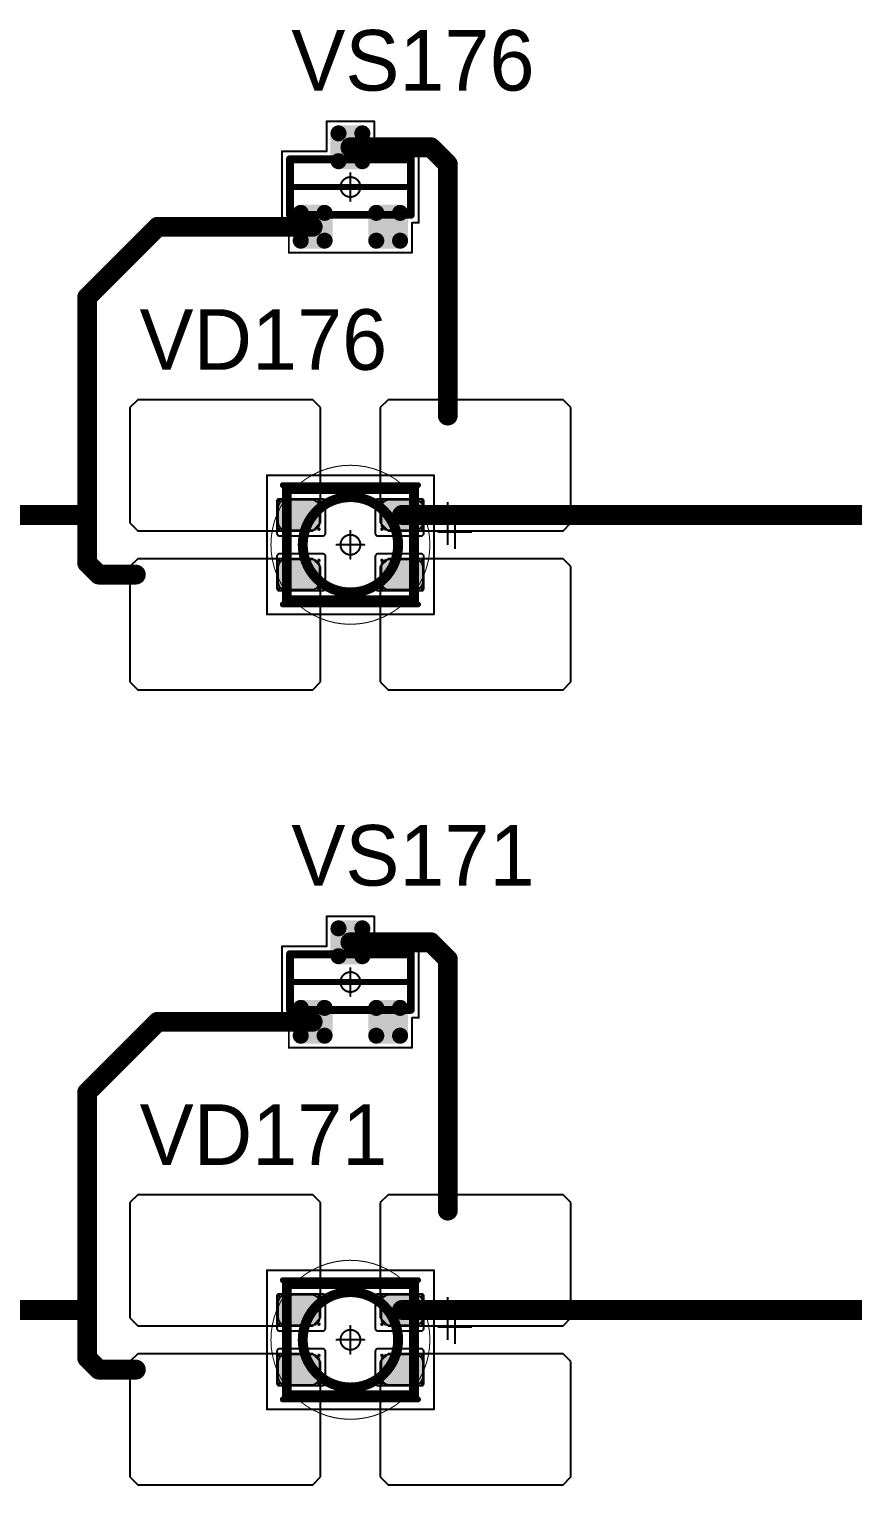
# Model space of a CAD drawing. Header units: millimetres. Extents: x 0 to 400, y 0 to 511.
# Drawn here: x 351.91 to 372.64, y 277.85 to 314.47 of the extents above; entities that cross this region are included whole.
import ezdxf

# ---------------------------------------------------------------- set-up
doc = ezdxf.new("R2010")
doc.units = ezdxf.units.MM
for name, color, linetype in [('Mechanical13', 56, 'Continuous'), ('Mechanical15', 56, 'Continuous'), ('Mechanical2', 216, 'Continuous'), ('TopLayer', 1, 'Continuous'), ('TopOverlay', 2, 'Continuous'), ('TopPaste', 8, 'Continuous'), ('TopSolder', 216, 'Continuous')]:
    doc.layers.add(name, color=color, linetype=linetype)

# ---------------------------------------------------------------- blocks, each defined once
blk = doc.blocks.new('SOT23_421')
at = {"layer": 'Mechanical13', "const_width": 0.2}
for points in [[(-0.7, 1.52), (0.7, 1.52)], [(-0.7, 1.52), (-0.7, -1.52)], [(0.7, 1.52), (0.7, -1.52)], [(-0.7, -1.52), (0.7, -1.52)]]:
    blk.add_lwpolyline(points, dxfattribs=at)
at = {"layer": 'Mechanical13', "const_width": 0.1}
for points in [[(-0.75, 1.52, 1), (-0.65, 1.52, 1)], [(-0.75, 1.52, 1), (-0.65, 1.52, 1)], [(0.65, 1.52, 1), (0.75, 1.52, 1)], [(0.65, 1.52, 1), (0.75, 1.52, 1)], [(-0.75, -1.52, 1), (-0.65, -1.52, 1)], [(-0.75, -1.52, 1), (-0.65, -1.52, 1)], [(0.65, -1.52, 1), (0.75, -1.52, 1)], [(0.65, -1.52, 1), (0.75, -1.52, 1)]]:
    blk.add_lwpolyline(points, format="xyb", close=True, dxfattribs=at)
at = {"layer": 'Mechanical15', "const_width": 0.05}
for points in [[(-1.65, 1.55), (-1.65, -1.55)], [(-1.65, 1.55), (-0.9, 1.55)], [(-0.9, 1.72), (-0.9, 1.55)], [(-0.9, 1.72), (0.9, 1.72)], [(0.9, 1.72), (0.9, 0.6)], [(0, 0.35), (0, -0.35)], [(0.9, 0.6), (1.65, 0.6)], [(1.65, 0.6), (1.65, -0.6)], [(-0.35, 0), (0.35, 0)], [(0.9, -0.6), (1.65, -0.6)], [(0.9, -0.6), (0.9, -1.72)], [(-1.65, -1.55), (-0.9, -1.55)], [(-0.9, -1.55), (-0.9, -1.72)], [(-0.9, -1.72), (0.9, -1.72)]]:
    blk.add_lwpolyline(points, dxfattribs=at)
at = {"layer": 'Mechanical15'}
for points, const_width in [([(-1.662, 1.55, 1), (-1.637, 1.55, 1)], 0.025), ([(-1.662, 1.55, 1), (-1.637, 1.55, 1)], 0.025), ([(-0.913, 1.72, 1), (-0.888, 1.72, 1)], 0.025), ([(-0.913, 1.72, 1), (-0.888, 1.72, 1)], 0.025), ([(-0.913, 1.55, 1), (-0.888, 1.55, 1)], 0.025), ([(-0.913, 1.55, 1), (-0.888, 1.55, 1)], 0.025), ([(0.888, 1.72, 1), (0.913, 1.72, 1)], 0.025), ([(0.888, 1.72, 1), (0.913, 1.72, 1)], 0.025), ([(-0.012, 0.35, 1), (0.012, 0.35, 1)], 0.025), ([(0.888, 0.6, 1), (0.913, 0.6, 1)], 0.025), ([(0.888, 0.6, 1), (0.913, 0.6, 1)], 0.025), ([(1.637, 0.6, 1), (1.662, 0.6, 1)], 0.025), ([(1.637, 0.6, 1), (1.662, 0.6, 1)], 0.025), ([(-0.362, 0, 1), (-0.337, 0, 1)], 0.025), ([(0.25, 0, 1), (-0.25, 0, 1)], 0.05), ([(-0.262, 0, 1), (-0.238, 0, 1)], 0.025), ([(0.238, 0, 1), (0.262, 0, 1)], 0.025), ([(0.337, 0, 1), (0.362, 0, 1)], 0.025), ([(-0.012, -0.35, 1), (0.012, -0.35, 1)], 0.025), ([(0.888, -0.6, 1), (0.913, -0.6, 1)], 0.025), ([(0.888, -0.6, 1), (0.913, -0.6, 1)], 0.025), ([(1.637, -0.6, 1), (1.662, -0.6, 1)], 0.025), ([(1.637, -0.6, 1), (1.662, -0.6, 1)], 0.025), ([(-1.662, -1.55, 1), (-1.637, -1.55, 1)], 0.025), ([(-1.662, -1.55, 1), (-1.637, -1.55, 1)], 0.025), ([(-0.913, -1.55, 1), (-0.888, -1.55, 1)], 0.025), ([(-0.913, -1.55, 1), (-0.888, -1.55, 1)], 0.025), ([(-0.913, -1.72, 1), (-0.888, -1.72, 1)], 0.025), ([(-0.913, -1.72, 1), (-0.888, -1.72, 1)], 0.025), ([(0.888, -1.72, 1), (0.913, -1.72, 1)], 0.025), ([(0.888, -1.72, 1), (0.913, -1.72, 1)], 0.025)]:
    blk.add_lwpolyline(points, format="xyb", close=True, dxfattribs=dict(at, const_width=const_width))
at = {"layer": 'TopLayer', "const_width": 0.1}
for points in [[(-1.4, 1.25, 1), (-1.3, 1.25, 1)], [(-0.7, 1.25, 1), (-0.6, 1.25, 1)], [(-1.4, 0.65, 1), (-1.3, 0.65, 1)], [(-0.7, 0.65, 1), (-0.6, 0.65, 1)], [(0.6, 0.3, 1), (0.7, 0.3, 1)], [(1.3, 0.3, 1), (1.4, 0.3, 1)], [(0.6, -0.3, 1), (0.7, -0.3, 1)], [(1.3, -0.3, 1), (1.4, -0.3, 1)], [(-1.4, -0.65, 1), (-1.3, -0.65, 1)], [(-0.7, -0.65, 1), (-0.6, -0.65, 1)], [(-1.4, -1.25, 1), (-1.3, -1.25, 1)], [(-0.7, -1.25, 1), (-0.6, -1.25, 1)]]:
    blk.add_lwpolyline(points, format="xyb", close=True, dxfattribs=at)
at = {"layer": 'TopLayer'}
for points in [[(-1.45, 1.25), (-1.45, 0.65), (-0.55, 1.25), (-0.55, 0.65)], [(-1.35, 1.35), (-1.35, 0.55), (-0.65, 1.35), (-0.65, 0.55)], [(0.65, 0.4), (0.65, -0.4), (1.35, 0.4), (1.35, -0.4)], [(0.55, 0.3), (0.55, -0.3), (1.45, 0.3), (1.45, -0.3)], [(-1.45, -0.65), (-1.45, -1.25), (-0.55, -0.65), (-0.55, -1.25)], [(-1.35, -0.55), (-1.35, -1.35), (-0.65, -0.55), (-0.65, -1.35)]]:
    blk.add_solid(points, dxfattribs=at)
at = {"layer": 'TopOverlay', "const_width": 0.15}
blk.add_lwpolyline([(0, 1.5), (0, -1.5)], dxfattribs=at)
at = {"layer": 'TopOverlay', "const_width": 0.075}
for points in [[(-0.038, 1.5, 1), (0.038, 1.5, 1)], [(-0.038, -1.5, 1), (0.038, -1.5, 1)]]:
    blk.add_lwpolyline(points, format="xyb", close=True, dxfattribs=at)
at = {"layer": 'TopPaste', "const_width": 0.075}
for points in [[(-1.387, 1.25, 1), (-1.313, 1.25, 1)], [(-0.687, 1.25, 1), (-0.613, 1.25, 1)], [(-1.387, 0.65, 1), (-1.313, 0.65, 1)], [(-0.687, 0.65, 1), (-0.613, 0.65, 1)], [(0.613, 0.3, 1), (0.687, 0.3, 1)], [(1.313, 0.3, 1), (1.387, 0.3, 1)], [(0.613, -0.3, 1), (0.687, -0.3, 1)], [(1.313, -0.3, 1), (1.387, -0.3, 1)], [(-1.387, -0.65, 1), (-1.313, -0.65, 1)], [(-0.687, -0.65, 1), (-0.613, -0.65, 1)], [(-1.387, -1.25, 1), (-1.313, -1.25, 1)], [(-0.687, -1.25, 1), (-0.613, -1.25, 1)]]:
    blk.add_lwpolyline(points, format="xyb", close=True, dxfattribs=at)
at = {"layer": 'TopPaste'}
for points in [[(-1.425, 1.25), (-1.425, 0.65), (-0.575, 1.25), (-0.575, 0.65)], [(-1.35, 1.325), (-1.35, 0.575), (-0.65, 1.325), (-0.65, 0.575)], [(0.65, 0.375), (0.65, -0.375), (1.35, 0.375), (1.35, -0.375)], [(0.575, 0.3), (0.575, -0.3), (1.425, 0.3), (1.425, -0.3)], [(-1.425, -0.65), (-1.425, -1.25), (-0.575, -0.65), (-0.575, -1.25)], [(-1.35, -0.575), (-1.35, -1.325), (-0.65, -0.575), (-0.65, -1.325)]]:
    blk.add_solid(points, dxfattribs=at)
at = {"layer": 'TopSolder', "const_width": 0.202}
for points in [[(-1.451, 1.25, 1), (-1.249, 1.25, 1)], [(-0.751, 1.25, 1), (-0.549, 1.25, 1)], [(-1.451, 0.65, 1), (-1.249, 0.65, 1)], [(-0.751, 0.65, 1), (-0.549, 0.65, 1)], [(0.549, 0.3, 1), (0.751, 0.3, 1)], [(1.249, 0.3, 1), (1.451, 0.3, 1)], [(0.549, -0.3, 1), (0.751, -0.3, 1)], [(1.249, -0.3, 1), (1.451, -0.3, 1)], [(-1.451, -0.65, 1), (-1.249, -0.65, 1)], [(-0.751, -0.65, 1), (-0.549, -0.65, 1)], [(-1.451, -1.25, 1), (-1.249, -1.25, 1)], [(-0.751, -1.25, 1), (-0.549, -1.25, 1)]]:
    blk.add_lwpolyline(points, format="xyb", close=True, dxfattribs=at)
at = {"layer": 'TopSolder'}
for points in [[(-1.552, 1.25), (-1.552, 0.65), (-0.448, 1.25), (-0.448, 0.65)], [(-1.35, 1.452), (-1.35, 0.448), (-0.65, 1.452), (-0.65, 0.448)], [(0.65, 0.502), (0.65, -0.502), (1.35, 0.502), (1.35, -0.502)], [(0.448, 0.3), (0.448, -0.3), (1.552, 0.3), (1.552, -0.3)], [(-1.552, -0.65), (-1.552, -1.25), (-0.448, -0.65), (-0.448, -1.25)], [(-1.35, -0.448), (-1.35, -1.452), (-0.65, -0.448), (-0.65, -1.452)]]:
    blk.add_solid(points, dxfattribs=at)
blk = doc.blocks.new('SOT23_426')
at = {"layer": 'Mechanical13', "const_width": 0.2}
for points in [[(-0.7, 1.52), (0.7, 1.52)], [(-0.7, 1.52), (-0.7, -1.52)], [(0.7, 1.52), (0.7, -1.52)], [(-0.7, -1.52), (0.7, -1.52)]]:
    blk.add_lwpolyline(points, dxfattribs=at)
at = {"layer": 'Mechanical13', "const_width": 0.1}
for points in [[(-0.75, 1.52, 1), (-0.65, 1.52, 1)], [(-0.75, 1.52, 1), (-0.65, 1.52, 1)], [(0.65, 1.52, 1), (0.75, 1.52, 1)], [(0.65, 1.52, 1), (0.75, 1.52, 1)], [(-0.75, -1.52, 1), (-0.65, -1.52, 1)], [(-0.75, -1.52, 1), (-0.65, -1.52, 1)], [(0.65, -1.52, 1), (0.75, -1.52, 1)], [(0.65, -1.52, 1), (0.75, -1.52, 1)]]:
    blk.add_lwpolyline(points, format="xyb", close=True, dxfattribs=at)
at = {"layer": 'Mechanical15', "const_width": 0.05}
for points in [[(-1.65, 1.55), (-1.65, -1.55)], [(-1.65, 1.55), (-0.9, 1.55)], [(-0.9, 1.72), (-0.9, 1.55)], [(-0.9, 1.72), (0.9, 1.72)], [(0.9, 1.72), (0.9, 0.6)], [(0, 0.35), (0, -0.35)], [(0.9, 0.6), (1.65, 0.6)], [(1.65, 0.6), (1.65, -0.6)], [(-0.35, 0), (0.35, 0)], [(0.9, -0.6), (1.65, -0.6)], [(0.9, -0.6), (0.9, -1.72)], [(-1.65, -1.55), (-0.9, -1.55)], [(-0.9, -1.55), (-0.9, -1.72)], [(-0.9, -1.72), (0.9, -1.72)]]:
    blk.add_lwpolyline(points, dxfattribs=at)
at = {"layer": 'Mechanical15'}
for points, const_width in [([(-1.662, 1.55, 1), (-1.637, 1.55, 1)], 0.025), ([(-1.662, 1.55, 1), (-1.637, 1.55, 1)], 0.025), ([(-0.913, 1.72, 1), (-0.888, 1.72, 1)], 0.025), ([(-0.913, 1.72, 1), (-0.888, 1.72, 1)], 0.025), ([(-0.913, 1.55, 1), (-0.888, 1.55, 1)], 0.025), ([(-0.913, 1.55, 1), (-0.888, 1.55, 1)], 0.025), ([(0.888, 1.72, 1), (0.913, 1.72, 1)], 0.025), ([(0.888, 1.72, 1), (0.913, 1.72, 1)], 0.025), ([(-0.012, 0.35, 1), (0.012, 0.35, 1)], 0.025), ([(0.888, 0.6, 1), (0.913, 0.6, 1)], 0.025), ([(0.888, 0.6, 1), (0.913, 0.6, 1)], 0.025), ([(1.637, 0.6, 1), (1.662, 0.6, 1)], 0.025), ([(1.637, 0.6, 1), (1.662, 0.6, 1)], 0.025), ([(-0.362, 0, 1), (-0.337, 0, 1)], 0.025), ([(0.25, 0, 1), (-0.25, 0, 1)], 0.05), ([(-0.262, 0, 1), (-0.238, 0, 1)], 0.025), ([(0.238, 0, 1), (0.262, 0, 1)], 0.025), ([(0.337, 0, 1), (0.362, 0, 1)], 0.025), ([(-0.012, -0.35, 1), (0.012, -0.35, 1)], 0.025), ([(0.888, -0.6, 1), (0.913, -0.6, 1)], 0.025), ([(0.888, -0.6, 1), (0.913, -0.6, 1)], 0.025), ([(1.637, -0.6, 1), (1.662, -0.6, 1)], 0.025), ([(1.637, -0.6, 1), (1.662, -0.6, 1)], 0.025), ([(-1.662, -1.55, 1), (-1.637, -1.55, 1)], 0.025), ([(-1.662, -1.55, 1), (-1.637, -1.55, 1)], 0.025), ([(-0.913, -1.55, 1), (-0.888, -1.55, 1)], 0.025), ([(-0.913, -1.55, 1), (-0.888, -1.55, 1)], 0.025), ([(-0.913, -1.72, 1), (-0.888, -1.72, 1)], 0.025), ([(-0.913, -1.72, 1), (-0.888, -1.72, 1)], 0.025), ([(0.888, -1.72, 1), (0.913, -1.72, 1)], 0.025), ([(0.888, -1.72, 1), (0.913, -1.72, 1)], 0.025)]:
    blk.add_lwpolyline(points, format="xyb", close=True, dxfattribs=dict(at, const_width=const_width))
at = {"layer": 'TopLayer', "const_width": 0.1}
for points in [[(-1.4, 1.25, 1), (-1.3, 1.25, 1)], [(-0.7, 1.25, 1), (-0.6, 1.25, 1)], [(-1.4, 0.65, 1), (-1.3, 0.65, 1)], [(-0.7, 0.65, 1), (-0.6, 0.65, 1)], [(0.6, 0.3, 1), (0.7, 0.3, 1)], [(1.3, 0.3, 1), (1.4, 0.3, 1)], [(0.6, -0.3, 1), (0.7, -0.3, 1)], [(1.3, -0.3, 1), (1.4, -0.3, 1)], [(-1.4, -0.65, 1), (-1.3, -0.65, 1)], [(-0.7, -0.65, 1), (-0.6, -0.65, 1)], [(-1.4, -1.25, 1), (-1.3, -1.25, 1)], [(-0.7, -1.25, 1), (-0.6, -1.25, 1)]]:
    blk.add_lwpolyline(points, format="xyb", close=True, dxfattribs=at)
at = {"layer": 'TopLayer'}
for points in [[(-1.45, 1.25), (-1.45, 0.65), (-0.55, 1.25), (-0.55, 0.65)], [(-1.35, 1.35), (-1.35, 0.55), (-0.65, 1.35), (-0.65, 0.55)], [(0.65, 0.4), (0.65, -0.4), (1.35, 0.4), (1.35, -0.4)], [(0.55, 0.3), (0.55, -0.3), (1.45, 0.3), (1.45, -0.3)], [(-1.45, -0.65), (-1.45, -1.25), (-0.55, -0.65), (-0.55, -1.25)], [(-1.35, -0.55), (-1.35, -1.35), (-0.65, -0.55), (-0.65, -1.35)]]:
    blk.add_solid(points, dxfattribs=at)
at = {"layer": 'TopOverlay', "const_width": 0.15}
blk.add_lwpolyline([(0, 1.5), (0, -1.5)], dxfattribs=at)
at = {"layer": 'TopOverlay', "const_width": 0.075}
for points in [[(-0.038, 1.5, 1), (0.038, 1.5, 1)], [(-0.038, -1.5, 1), (0.038, -1.5, 1)]]:
    blk.add_lwpolyline(points, format="xyb", close=True, dxfattribs=at)
at = {"layer": 'TopPaste', "const_width": 0.075}
for points in [[(-1.387, 1.25, 1), (-1.313, 1.25, 1)], [(-0.687, 1.25, 1), (-0.613, 1.25, 1)], [(-1.387, 0.65, 1), (-1.313, 0.65, 1)], [(-0.687, 0.65, 1), (-0.613, 0.65, 1)], [(0.613, 0.3, 1), (0.687, 0.3, 1)], [(1.313, 0.3, 1), (1.387, 0.3, 1)], [(0.613, -0.3, 1), (0.687, -0.3, 1)], [(1.313, -0.3, 1), (1.387, -0.3, 1)], [(-1.387, -0.65, 1), (-1.313, -0.65, 1)], [(-0.687, -0.65, 1), (-0.613, -0.65, 1)], [(-1.387, -1.25, 1), (-1.313, -1.25, 1)], [(-0.687, -1.25, 1), (-0.613, -1.25, 1)]]:
    blk.add_lwpolyline(points, format="xyb", close=True, dxfattribs=at)
at = {"layer": 'TopPaste'}
for points in [[(-1.425, 1.25), (-1.425, 0.65), (-0.575, 1.25), (-0.575, 0.65)], [(-1.35, 1.325), (-1.35, 0.575), (-0.65, 1.325), (-0.65, 0.575)], [(0.65, 0.375), (0.65, -0.375), (1.35, 0.375), (1.35, -0.375)], [(0.575, 0.3), (0.575, -0.3), (1.425, 0.3), (1.425, -0.3)], [(-1.425, -0.65), (-1.425, -1.25), (-0.575, -0.65), (-0.575, -1.25)], [(-1.35, -0.575), (-1.35, -1.325), (-0.65, -0.575), (-0.65, -1.325)]]:
    blk.add_solid(points, dxfattribs=at)
at = {"layer": 'TopSolder', "const_width": 0.202}
for points in [[(-1.451, 1.25, 1), (-1.249, 1.25, 1)], [(-0.751, 1.25, 1), (-0.549, 1.25, 1)], [(-1.451, 0.65, 1), (-1.249, 0.65, 1)], [(-0.751, 0.65, 1), (-0.549, 0.65, 1)], [(0.549, 0.3, 1), (0.751, 0.3, 1)], [(1.249, 0.3, 1), (1.451, 0.3, 1)], [(0.549, -0.3, 1), (0.751, -0.3, 1)], [(1.249, -0.3, 1), (1.451, -0.3, 1)], [(-1.451, -0.65, 1), (-1.249, -0.65, 1)], [(-0.751, -0.65, 1), (-0.549, -0.65, 1)], [(-1.451, -1.25, 1), (-1.249, -1.25, 1)], [(-0.751, -1.25, 1), (-0.549, -1.25, 1)]]:
    blk.add_lwpolyline(points, format="xyb", close=True, dxfattribs=at)
at = {"layer": 'TopSolder'}
for points in [[(-1.552, 1.25), (-1.552, 0.65), (-0.448, 1.25), (-0.448, 0.65)], [(-1.35, 1.452), (-1.35, 0.448), (-0.65, 1.452), (-0.65, 0.448)], [(0.65, 0.502), (0.65, -0.502), (1.35, 0.502), (1.35, -0.502)], [(0.448, 0.3), (0.448, -0.3), (1.552, 0.3), (1.552, -0.3)], [(-1.552, -0.65), (-1.552, -1.25), (-0.448, -0.65), (-0.448, -1.25)], [(-1.35, -0.448), (-1.35, -1.452), (-0.65, -0.448), (-0.65, -1.452)]]:
    blk.add_solid(points, dxfattribs=at)
blk = doc.blocks.new('E65F_625')
at = {"layer": 'Mechanical13'}
for p, q in [((2.441, 1.071), (2.441, 0)), ((1.905, 0.536), (2.976, 0.536))]:
    blk.add_line(p, q, dxfattribs=at)
at = {"layer": 'Mechanical13', "const_width": 0.25}
for points in [[(-1.6, -1.4), (-1.6, 1.4)], [(-1.6, 1.4), (1.6, 1.4)], [(1.6, -1.4), (1.6, 1.4)], [(-1.6, -1.4), (1.6, -1.4)]]:
    blk.add_lwpolyline(points, dxfattribs=at)
at = {"layer": 'Mechanical13'}
for points, const_width in [([(-1.663, 1.4, 1), (-1.538, 1.4, 1)], 0.125), ([(-1.663, 1.4, 1), (-1.538, 1.4, 1)], 0.125), ([(1.537, 1.4, 1), (1.662, 1.4, 1)], 0.125), ([(1.537, 1.4, 1), (1.662, 1.4, 1)], 0.125), ([(1.2, 0, 1), (-1.2, 0, 1)], 0.25), ([(-1.263, 0, 1), (-1.138, 0, 1)], 0.125), ([(1.137, 0, 1), (1.262, 0, 1)], 0.125), ([(-1.663, -1.4, 1), (-1.538, -1.4, 1)], 0.125), ([(-1.663, -1.4, 1), (-1.538, -1.4, 1)], 0.125), ([(1.537, -1.4, 1), (1.662, -1.4, 1)], 0.125), ([(1.537, -1.4, 1), (1.662, -1.4, 1)], 0.125)]:
    blk.add_lwpolyline(points, format="xyb", close=True, dxfattribs=dict(at, const_width=const_width))
at = {"layer": 'Mechanical15', "const_width": 0.05}
for points in [[(-2.1, 1.75), (2.1, 1.75)], [(-2.1, -1.75), (-2.1, 1.75)], [(2.1, -1.75), (2.1, 1.75)], [(0, -0.35), (0, 0.35)], [(0, -0.35), (0, 0.35)], [(-0.35, 0), (0.35, 0)], [(-0.35, 0), (0.35, 0)], [(-2.1, -1.75), (2.1, -1.75)]]:
    blk.add_lwpolyline(points, dxfattribs=at)
at = {"layer": 'Mechanical15'}
for points, const_width in [([(-2.113, 1.75, 1), (-2.088, 1.75, 1)], 0.025), ([(-2.113, 1.75, 1), (-2.088, 1.75, 1)], 0.025), ([(2.087, 1.75, 1), (2.112, 1.75, 1)], 0.025), ([(2.087, 1.75, 1), (2.112, 1.75, 1)], 0.025), ([(-0.013, 0.35, 1), (0.012, 0.35, 1)], 0.025), ([(-0.013, 0.35, 1), (0.012, 0.35, 1)], 0.025), ([(-0.363, 0, 1), (-0.338, 0, 1)], 0.025), ([(-0.363, 0, 1), (-0.338, 0, 1)], 0.025), ([(0.25, 0, 1), (-0.25, 0, 1)], 0.05), ([(0.25, 0, 1), (-0.25, 0, 1)], 0.05), ([(-0.263, 0, 1), (-0.238, 0, 1)], 0.025), ([(-0.263, 0, 1), (-0.238, 0, 1)], 0.025), ([(0.237, 0, 1), (0.262, 0, 1)], 0.025), ([(0.237, 0, 1), (0.262, 0, 1)], 0.025), ([(0.337, 0, 1), (0.362, 0, 1)], 0.025), ([(0.337, 0, 1), (0.362, 0, 1)], 0.025), ([(-0.013, -0.35, 1), (0.012, -0.35, 1)], 0.025), ([(-0.013, -0.35, 1), (0.012, -0.35, 1)], 0.025), ([(-2.113, -1.75, 1), (-2.088, -1.75, 1)], 0.025), ([(-2.113, -1.75, 1), (-2.088, -1.75, 1)], 0.025), ([(2.087, -1.75, 1), (2.112, -1.75, 1)], 0.025), ([(2.087, -1.75, 1), (2.112, -1.75, 1)], 0.025)]:
    blk.add_lwpolyline(points, format="xyb", close=True, dxfattribs=dict(at, const_width=const_width))
at = {"layer": 'TopLayer'}
for p, q in [((-5.35, 3.65), (-5.55, 3.45)), ((-5.55, 3.45), (-5.55, 3.45)), ((-5.55, 3.45), (-5.55, 0.55)), ((-0.95, 3.65), (-5.35, 3.65)), ((-5.35, 3.65), (-5.35, 3.65)), ((-0.75, 3.45), (-0.95, 3.65)), ((-0.75, 0.55), (-0.75, 3.45)), ((0.95, 3.65), (0.75, 3.45)), ((0.75, 3.45), (0.75, 3.45)), ((0.75, 3.45), (0.75, 0.55)), ((5.35, 3.65), (0.95, 3.65)), ((0.95, 3.65), (0.95, 3.65)), ((5.55, 3.45), (5.35, 3.65)), ((5.55, 0.55), (5.55, 3.45)), ((-5.55, 0.55), (-5.35, 0.35)), ((-0.95, 0.35), (-0.75, 0.55)), ((0.75, 0.55), (0.95, 0.35)), ((5.35, 0.35), (5.55, 0.55)), ((-5.35, 0.35), (-0.95, 0.35)), ((0.95, 0.35), (5.35, 0.35)), ((-5.35, -0.35), (-5.55, -0.55)), ((-0.95, -0.35), (-5.35, -0.35)), ((-5.35, -0.35), (-5.35, -0.35)), ((-0.75, -0.55), (-0.95, -0.35)), ((0.95, -0.35), (0.75, -0.55)), ((5.35, -0.35), (0.95, -0.35)), ((0.95, -0.35), (0.95, -0.35)), ((5.55, -0.55), (5.35, -0.35)), ((-5.55, -0.55), (-5.55, -0.55)), ((-5.55, -0.55), (-5.55, -3.45)), ((-0.75, -3.45), (-0.75, -0.55)), ((0.75, -0.55), (0.75, -0.55)), ((0.75, -0.55), (0.75, -3.45)), ((5.55, -3.45), (5.55, -0.55)), ((-5.55, -3.45), (-5.35, -3.65)), ((-5.35, -3.65), (-0.95, -3.65)), ((-0.95, -3.65), (-0.75, -3.45)), ((0.75, -3.45), (0.95, -3.65)), ((0.95, -3.65), (5.35, -3.65)), ((5.35, -3.65), (5.55, -3.45))]:
    blk.add_line(p, q, dxfattribs=at)
at = {"layer": 'TopLayer', "const_width": 0.04}
for points in [[(-1.83, 1.11, 1), (-1.79, 1.11, 1)], [(-0.81, 1.11, 1), (-0.77, 1.11, 1)], [(0.77, 1.11, 1), (0.81, 1.11, 1)], [(1.79, 1.11, 1), (1.83, 1.11, 1)], [(-1.83, 0.39, 1), (-1.79, 0.39, 1)], [(-0.81, 0.39, 1), (-0.77, 0.39, 1)], [(0.77, 0.39, 1), (0.81, 0.39, 1)], [(1.79, 0.39, 1), (1.83, 0.39, 1)], [(-1.83, -0.39, 1), (-1.79, -0.39, 1)], [(-0.81, -0.39, 1), (-0.77, -0.39, 1)], [(0.77, -0.39, 1), (0.81, -0.39, 1)], [(1.79, -0.39, 1), (1.83, -0.39, 1)], [(-1.83, -1.11, 1), (-1.79, -1.11, 1)], [(-0.81, -1.11, 1), (-0.77, -1.11, 1)], [(0.77, -1.11, 1), (0.81, -1.11, 1)], [(1.79, -1.11, 1), (1.83, -1.11, 1)]]:
    blk.add_lwpolyline(points, format="xyb", close=True, dxfattribs=at)
at = {"layer": 'TopLayer'}
for points in [[(-1.85, 1.11), (-1.85, 0.39), (-0.75, 1.11), (-0.75, 0.39)], [(-1.81, 1.15), (-1.81, 0.35), (-0.79, 1.15), (-0.79, 0.35)], [(0.75, 1.11), (0.75, 0.39), (1.85, 1.11), (1.85, 0.39)], [(0.79, 1.15), (0.79, 0.35), (1.81, 1.15), (1.81, 0.35)], [(-1.81, -0.35), (-1.81, -1.15), (-0.79, -0.35), (-0.79, -1.15)], [(0.79, -0.35), (0.79, -1.15), (1.81, -0.35), (1.81, -1.15)], [(-1.85, -0.39), (-1.85, -1.11), (-0.75, -0.39), (-0.75, -1.11)], [(0.75, -0.39), (0.75, -1.11), (1.85, -0.39), (1.85, -1.11)]]:
    blk.add_solid(points, dxfattribs=at)
at = {"layer": 'TopOverlay'}
for p, q in [((2.628, 0.757), (2.628, -0.1)), ((2.2, 0.328), (3.057, 0.328))]:
    blk.add_line(p, q, dxfattribs=at)
at = {"layer": 'TopOverlay', "const_width": 0.15}
for points in [[(-1.7, 1.5), (1.7, 1.5)], [(-1.7, -1.5), (1.7, -1.5)]]:
    blk.add_lwpolyline(points, dxfattribs=at)
at = {"layer": 'TopOverlay', "const_width": 0.075}
for points in [[(-1.738, 1.5, 1), (-1.663, 1.5, 1)], [(1.662, 1.5, 1), (1.737, 1.5, 1)], [(-1.738, -1.5, 1), (-1.663, -1.5, 1)], [(1.662, -1.5, 1), (1.737, -1.5, 1)]]:
    blk.add_lwpolyline(points, format="xyb", close=True, dxfattribs=at)
at = {"layer": 'TopPaste'}
for p, q in [((-1.711, 1.114), (-1.773, 1.073)), ((-1.638, 1.129), (-1.711, 1.114)), ((-0.963, 1.129), (-1.638, 1.129)), ((-0.889, 1.114), (-0.963, 1.129)), ((-0.827, 1.073), (-0.889, 1.114)), ((0.889, 1.114), (0.827, 1.073)), ((0.962, 1.129), (0.889, 1.114)), ((1.637, 1.129), (0.962, 1.129)), ((1.711, 1.114), (1.637, 1.129)), ((1.773, 1.073), (1.711, 1.114)), ((-1.814, 1.011), (-1.829, 0.938)), ((-1.829, 0.938), (-1.829, 0.563)), ((-1.773, 1.073), (-1.814, 1.011)), ((-0.786, 1.011), (-0.827, 1.073)), ((-0.771, 0.938), (-0.786, 1.011)), ((-0.771, 0.563), (-0.771, 0.938)), ((0.786, 1.011), (0.771, 0.938)), ((0.771, 0.938), (0.771, 0.563)), ((0.827, 1.073), (0.786, 1.011)), ((1.814, 1.011), (1.773, 1.073)), ((1.829, 0.938), (1.814, 1.011)), ((1.829, 0.563), (1.829, 0.938)), ((-1.829, 0.563), (-1.814, 0.489)), ((-1.814, 0.489), (-1.773, 0.427)), ((-1.773, 0.427), (-1.711, 0.386)), ((-1.711, 0.386), (-1.638, 0.371)), ((-1.638, 0.371), (-0.963, 0.371)), ((-0.963, 0.371), (-0.889, 0.386)), ((-0.889, 0.386), (-0.827, 0.427)), ((-0.827, 0.427), (-0.786, 0.489)), ((-0.786, 0.489), (-0.771, 0.563)), ((0.771, 0.563), (0.786, 0.489)), ((0.786, 0.489), (0.827, 0.427)), ((0.827, 0.427), (0.889, 0.386)), ((0.889, 0.386), (0.962, 0.371)), ((0.962, 0.371), (1.637, 0.371)), ((1.637, 0.371), (1.711, 0.386)), ((1.711, 0.386), (1.773, 0.427)), ((1.773, 0.427), (1.814, 0.489)), ((1.814, 0.489), (1.829, 0.563)), ((-1.814, -0.489), (-1.829, -0.563)), ((-1.829, -0.563), (-1.829, -0.938)), ((-1.773, -0.427), (-1.814, -0.489)), ((-1.711, -0.386), (-1.773, -0.427)), ((-1.638, -0.371), (-1.711, -0.386)), ((-0.963, -0.371), (-1.638, -0.371)), ((-0.889, -0.386), (-0.963, -0.371)), ((-0.827, -0.427), (-0.889, -0.386)), ((-0.786, -0.489), (-0.827, -0.427)), ((-0.771, -0.563), (-0.786, -0.489)), ((-0.771, -0.938), (-0.771, -0.563)), ((0.786, -0.489), (0.771, -0.563)), ((0.771, -0.563), (0.771, -0.938)), ((0.827, -0.427), (0.786, -0.489)), ((0.889, -0.386), (0.827, -0.427)), ((0.962, -0.371), (0.889, -0.386)), ((1.637, -0.371), (0.962, -0.371)), ((1.711, -0.386), (1.637, -0.371)), ((1.773, -0.427), (1.711, -0.386)), ((1.814, -0.489), (1.773, -0.427)), ((1.829, -0.563), (1.814, -0.489)), ((1.829, -0.938), (1.829, -0.563)), ((-1.829, -0.938), (-1.814, -1.011)), ((-1.814, -1.011), (-1.773, -1.073)), ((-1.773, -1.073), (-1.711, -1.114)), ((-0.889, -1.114), (-0.827, -1.073)), ((-0.827, -1.073), (-0.786, -1.011)), ((-0.786, -1.011), (-0.771, -0.938)), ((0.771, -0.938), (0.786, -1.011)), ((0.786, -1.011), (0.827, -1.073)), ((0.827, -1.073), (0.889, -1.114)), ((1.711, -1.114), (1.773, -1.073)), ((1.773, -1.073), (1.814, -1.011)), ((1.814, -1.011), (1.829, -0.938)), ((-1.711, -1.114), (-1.638, -1.129)), ((-1.638, -1.129), (-0.963, -1.129)), ((-0.963, -1.129), (-0.889, -1.114)), ((0.889, -1.114), (0.962, -1.129)), ((0.962, -1.129), (1.637, -1.129)), ((1.637, -1.129), (1.711, -1.114))]:
    blk.add_line(p, q, dxfattribs=at)
at = {"layer": 'TopSolder'}
for p, q in [((-1.842, 1.129), (-1.85, 1.111)), ((-1.85, 1.111), (-1.85, 1.101)), ((-1.85, 1.101), (-1.85, 1.101)), ((-1.85, 1.101), (-1.85, 0.301)), ((-1.828, 1.143), (-1.842, 1.129)), ((-1.81, 1.151), (-1.828, 1.143)), ((-1.8, 1.151), (-1.81, 1.151)), ((-0.7, 1.151), (-1.8, 1.151)), ((-0.685, 1.151), (-0.7, 1.151)), ((-0.7, 1.151), (-0.7, 1.151)), ((-0.658, 1.139), (-0.685, 1.151)), ((-0.636, 1.118), (-0.658, 1.139)), ((-0.625, 1.09), (-0.636, 1.118)), ((0.636, 1.118), (0.625, 1.09)), ((0.657, 1.139), (0.636, 1.118)), ((0.685, 1.151), (0.657, 1.139)), ((0.7, 1.151), (0.685, 1.151)), ((1.8, 1.151), (0.7, 1.151)), ((1.81, 1.151), (1.8, 1.151)), ((1.8, 1.151), (1.8, 1.151)), ((1.828, 1.143), (1.81, 1.151)), ((1.842, 1.129), (1.828, 1.143)), ((1.85, 1.111), (1.842, 1.129)), ((1.85, 1.101), (1.85, 1.111)), ((1.85, 0.301), (1.85, 1.101)), ((-0.625, 1.076), (-0.625, 1.09)), ((-0.625, 0.301), (-0.625, 1.076)), ((0.625, 1.09), (0.625, 1.076)), ((0.625, 1.076), (0.625, 1.076)), ((0.625, 1.076), (0.625, 0.301)), ((-1.85, 0.301), (-1.85, 0.286)), ((-1.85, 0.286), (-1.839, 0.258)), ((-1.839, 0.258), (-1.818, 0.237)), ((-1.818, 0.237), (-1.79, 0.226)), ((-1.79, 0.226), (-1.775, 0.226)), ((-1.775, 0.226), (-1.775, 0.226)), ((-1.775, 0.226), (-0.7, 0.226)), ((-0.7, 0.226), (-0.685, 0.226)), ((-0.685, 0.226), (-0.658, 0.237)), ((-0.658, 0.237), (-0.636, 0.258)), ((-0.636, 0.258), (-0.625, 0.286)), ((-0.625, 0.286), (-0.625, 0.301)), ((-0.625, 0.301), (-0.625, 0.301)), ((0.625, 0.301), (0.625, 0.286)), ((0.625, 0.286), (0.636, 0.258)), ((0.636, 0.258), (0.657, 0.237)), ((0.657, 0.237), (0.685, 0.226)), ((0.685, 0.226), (0.7, 0.226)), ((0.7, 0.226), (0.7, 0.226)), ((0.7, 0.226), (1.775, 0.226)), ((1.775, 0.226), (1.79, 0.226)), ((1.79, 0.226), (1.817, 0.237)), ((1.817, 0.237), (1.839, 0.258)), ((1.839, 0.258), (1.85, 0.286)), ((1.85, 0.286), (1.85, 0.301)), ((1.85, 0.301), (1.85, 0.301)), ((-1.839, -0.257), (-1.85, -0.285)), ((-1.85, -0.285), (-1.85, -0.299)), ((-1.85, -0.299), (-1.85, -0.299)), ((-1.85, -0.299), (-1.85, -1.099)), ((-1.818, -0.236), (-1.839, -0.257)), ((-1.79, -0.224), (-1.818, -0.236)), ((-1.775, -0.224), (-1.79, -0.224)), ((-0.7, -0.224), (-1.775, -0.224)), ((-0.685, -0.224), (-0.7, -0.224)), ((-0.7, -0.224), (-0.7, -0.224)), ((-0.658, -0.236), (-0.685, -0.224)), ((-0.636, -0.257), (-0.658, -0.236)), ((-0.625, -0.285), (-0.636, -0.257)), ((-0.625, -0.299), (-0.625, -0.285)), ((-0.625, -1.074), (-0.625, -0.299)), ((0.636, -0.257), (0.625, -0.285)), ((0.625, -0.285), (0.625, -0.299)), ((0.625, -0.299), (0.625, -0.299)), ((0.625, -0.299), (0.625, -1.074)), ((0.657, -0.236), (0.636, -0.257)), ((0.685, -0.224), (0.657, -0.236)), ((0.7, -0.224), (0.685, -0.224)), ((1.775, -0.224), (0.7, -0.224)), ((1.79, -0.224), (1.775, -0.224)), ((1.775, -0.224), (1.775, -0.224)), ((1.817, -0.236), (1.79, -0.224)), ((1.839, -0.257), (1.817, -0.236)), ((1.85, -0.285), (1.839, -0.257)), ((1.85, -0.299), (1.85, -0.285)), ((1.85, -1.099), (1.85, -0.299)), ((-0.636, -1.117), (-0.625, -1.089)), ((-0.625, -1.089), (-0.625, -1.074)), ((-0.625, -1.074), (-0.625, -1.074)), ((0.625, -1.074), (0.625, -1.089)), ((0.625, -1.089), (0.636, -1.117)), ((-1.85, -1.099), (-1.85, -1.109)), ((-1.85, -1.109), (-1.842, -1.128)), ((-1.842, -1.128), (-1.828, -1.142)), ((-1.828, -1.142), (-1.81, -1.149)), ((-1.81, -1.149), (-1.8, -1.149)), ((-1.8, -1.149), (-0.7, -1.149)), ((-1.8, -1.149), (-1.8, -1.149)), ((-0.7, -1.149), (-0.685, -1.149)), ((-0.685, -1.149), (-0.658, -1.138)), ((-0.658, -1.138), (-0.636, -1.117)), ((0.636, -1.117), (0.657, -1.138)), ((0.657, -1.138), (0.685, -1.149)), ((0.685, -1.149), (0.7, -1.149)), ((0.7, -1.149), (1.8, -1.149)), ((0.7, -1.149), (0.7, -1.149)), ((1.8, -1.149), (1.81, -1.149)), ((1.81, -1.149), (1.828, -1.142)), ((1.828, -1.142), (1.842, -1.128)), ((1.842, -1.128), (1.85, -1.109)), ((1.85, -1.109), (1.85, -1.099)), ((1.85, -1.099), (1.85, -1.099))]:
    blk.add_line(p, q, dxfattribs=at)
blk = doc.blocks.new('E65F_630')
at = {"layer": 'Mechanical13'}
for p, q in [((2.441, 1.071), (2.441, 0)), ((1.905, 0.536), (2.976, 0.536))]:
    blk.add_line(p, q, dxfattribs=at)
at = {"layer": 'Mechanical13', "const_width": 0.25}
for points in [[(-1.6, -1.4), (-1.6, 1.4)], [(-1.6, 1.4), (1.6, 1.4)], [(1.6, -1.4), (1.6, 1.4)], [(-1.6, -1.4), (1.6, -1.4)]]:
    blk.add_lwpolyline(points, dxfattribs=at)
at = {"layer": 'Mechanical13'}
for points, const_width in [([(-1.663, 1.4, 1), (-1.538, 1.4, 1)], 0.125), ([(-1.663, 1.4, 1), (-1.538, 1.4, 1)], 0.125), ([(1.537, 1.4, 1), (1.662, 1.4, 1)], 0.125), ([(1.537, 1.4, 1), (1.662, 1.4, 1)], 0.125), ([(1.2, 0, 1), (-1.2, 0, 1)], 0.25), ([(-1.263, 0, 1), (-1.138, 0, 1)], 0.125), ([(1.137, 0, 1), (1.262, 0, 1)], 0.125), ([(-1.663, -1.4, 1), (-1.538, -1.4, 1)], 0.125), ([(-1.663, -1.4, 1), (-1.538, -1.4, 1)], 0.125), ([(1.537, -1.4, 1), (1.662, -1.4, 1)], 0.125), ([(1.537, -1.4, 1), (1.662, -1.4, 1)], 0.125)]:
    blk.add_lwpolyline(points, format="xyb", close=True, dxfattribs=dict(at, const_width=const_width))
at = {"layer": 'Mechanical15', "const_width": 0.05}
for points in [[(-2.1, 1.75), (2.1, 1.75)], [(-2.1, -1.75), (-2.1, 1.75)], [(2.1, -1.75), (2.1, 1.75)], [(0, -0.35), (0, 0.35)], [(0, -0.35), (0, 0.35)], [(-0.35, 0), (0.35, 0)], [(-0.35, 0), (0.35, 0)], [(-2.1, -1.75), (2.1, -1.75)]]:
    blk.add_lwpolyline(points, dxfattribs=at)
at = {"layer": 'Mechanical15'}
for points, const_width in [([(-2.113, 1.75, 1), (-2.088, 1.75, 1)], 0.025), ([(-2.113, 1.75, 1), (-2.088, 1.75, 1)], 0.025), ([(2.087, 1.75, 1), (2.112, 1.75, 1)], 0.025), ([(2.087, 1.75, 1), (2.112, 1.75, 1)], 0.025), ([(-0.013, 0.35, 1), (0.012, 0.35, 1)], 0.025), ([(-0.013, 0.35, 1), (0.012, 0.35, 1)], 0.025), ([(-0.363, 0, 1), (-0.338, 0, 1)], 0.025), ([(-0.363, 0, 1), (-0.338, 0, 1)], 0.025), ([(0.25, 0, 1), (-0.25, 0, 1)], 0.05), ([(0.25, 0, 1), (-0.25, 0, 1)], 0.05), ([(-0.263, 0, 1), (-0.238, 0, 1)], 0.025), ([(-0.263, 0, 1), (-0.238, 0, 1)], 0.025), ([(0.237, 0, 1), (0.262, 0, 1)], 0.025), ([(0.237, 0, 1), (0.262, 0, 1)], 0.025), ([(0.337, 0, 1), (0.362, 0, 1)], 0.025), ([(0.337, 0, 1), (0.362, 0, 1)], 0.025), ([(-0.013, -0.35, 1), (0.012, -0.35, 1)], 0.025), ([(-0.013, -0.35, 1), (0.012, -0.35, 1)], 0.025), ([(-2.113, -1.75, 1), (-2.088, -1.75, 1)], 0.025), ([(-2.113, -1.75, 1), (-2.088, -1.75, 1)], 0.025), ([(2.087, -1.75, 1), (2.112, -1.75, 1)], 0.025), ([(2.087, -1.75, 1), (2.112, -1.75, 1)], 0.025)]:
    blk.add_lwpolyline(points, format="xyb", close=True, dxfattribs=dict(at, const_width=const_width))
at = {"layer": 'TopLayer'}
for p, q in [((-5.35, 3.65), (-5.55, 3.45)), ((-5.55, 3.45), (-5.55, 3.45)), ((-5.55, 3.45), (-5.55, 0.55)), ((-0.95, 3.65), (-5.35, 3.65)), ((-5.35, 3.65), (-5.35, 3.65)), ((-0.75, 3.45), (-0.95, 3.65)), ((-0.75, 0.55), (-0.75, 3.45)), ((0.95, 3.65), (0.75, 3.45)), ((0.75, 3.45), (0.75, 3.45)), ((0.75, 3.45), (0.75, 0.55)), ((5.35, 3.65), (0.95, 3.65)), ((0.95, 3.65), (0.95, 3.65)), ((5.55, 3.45), (5.35, 3.65)), ((5.55, 0.55), (5.55, 3.45)), ((-5.55, 0.55), (-5.35, 0.35)), ((-0.95, 0.35), (-0.75, 0.55)), ((0.75, 0.55), (0.95, 0.35)), ((5.35, 0.35), (5.55, 0.55)), ((-5.35, 0.35), (-0.95, 0.35)), ((0.95, 0.35), (5.35, 0.35)), ((-5.35, -0.35), (-5.55, -0.55)), ((-0.95, -0.35), (-5.35, -0.35)), ((-5.35, -0.35), (-5.35, -0.35)), ((-0.75, -0.55), (-0.95, -0.35)), ((0.95, -0.35), (0.75, -0.55)), ((5.35, -0.35), (0.95, -0.35)), ((0.95, -0.35), (0.95, -0.35)), ((5.55, -0.55), (5.35, -0.35)), ((-5.55, -0.55), (-5.55, -0.55)), ((-5.55, -0.55), (-5.55, -3.45)), ((-0.75, -3.45), (-0.75, -0.55)), ((0.75, -0.55), (0.75, -0.55)), ((0.75, -0.55), (0.75, -3.45)), ((5.55, -3.45), (5.55, -0.55)), ((-5.55, -3.45), (-5.35, -3.65)), ((-5.35, -3.65), (-0.95, -3.65)), ((-0.95, -3.65), (-0.75, -3.45)), ((0.75, -3.45), (0.95, -3.65)), ((0.95, -3.65), (5.35, -3.65)), ((5.35, -3.65), (5.55, -3.45))]:
    blk.add_line(p, q, dxfattribs=at)
at = {"layer": 'TopLayer', "const_width": 0.04}
for points in [[(-1.83, 1.11, 1), (-1.79, 1.11, 1)], [(-0.81, 1.11, 1), (-0.77, 1.11, 1)], [(0.77, 1.11, 1), (0.81, 1.11, 1)], [(1.79, 1.11, 1), (1.83, 1.11, 1)], [(-1.83, 0.39, 1), (-1.79, 0.39, 1)], [(-0.81, 0.39, 1), (-0.77, 0.39, 1)], [(0.77, 0.39, 1), (0.81, 0.39, 1)], [(1.79, 0.39, 1), (1.83, 0.39, 1)], [(-1.83, -0.39, 1), (-1.79, -0.39, 1)], [(-0.81, -0.39, 1), (-0.77, -0.39, 1)], [(0.77, -0.39, 1), (0.81, -0.39, 1)], [(1.79, -0.39, 1), (1.83, -0.39, 1)], [(-1.83, -1.11, 1), (-1.79, -1.11, 1)], [(-0.81, -1.11, 1), (-0.77, -1.11, 1)], [(0.77, -1.11, 1), (0.81, -1.11, 1)], [(1.79, -1.11, 1), (1.83, -1.11, 1)]]:
    blk.add_lwpolyline(points, format="xyb", close=True, dxfattribs=at)
at = {"layer": 'TopLayer'}
for points in [[(-1.85, 1.11), (-1.85, 0.39), (-0.75, 1.11), (-0.75, 0.39)], [(-1.81, 1.15), (-1.81, 0.35), (-0.79, 1.15), (-0.79, 0.35)], [(0.75, 1.11), (0.75, 0.39), (1.85, 1.11), (1.85, 0.39)], [(0.79, 1.15), (0.79, 0.35), (1.81, 1.15), (1.81, 0.35)], [(-1.81, -0.35), (-1.81, -1.15), (-0.79, -0.35), (-0.79, -1.15)], [(0.79, -0.35), (0.79, -1.15), (1.81, -0.35), (1.81, -1.15)], [(-1.85, -0.39), (-1.85, -1.11), (-0.75, -0.39), (-0.75, -1.11)], [(0.75, -0.39), (0.75, -1.11), (1.85, -0.39), (1.85, -1.11)]]:
    blk.add_solid(points, dxfattribs=at)
at = {"layer": 'TopOverlay'}
for p, q in [((2.628, 0.757), (2.628, -0.1)), ((2.2, 0.328), (3.057, 0.328))]:
    blk.add_line(p, q, dxfattribs=at)
at = {"layer": 'TopOverlay', "const_width": 0.15}
for points in [[(-1.7, 1.5), (1.7, 1.5)], [(-1.7, -1.5), (1.7, -1.5)]]:
    blk.add_lwpolyline(points, dxfattribs=at)
at = {"layer": 'TopOverlay', "const_width": 0.075}
for points in [[(-1.738, 1.5, 1), (-1.663, 1.5, 1)], [(1.662, 1.5, 1), (1.737, 1.5, 1)], [(-1.738, -1.5, 1), (-1.663, -1.5, 1)], [(1.662, -1.5, 1), (1.737, -1.5, 1)]]:
    blk.add_lwpolyline(points, format="xyb", close=True, dxfattribs=at)
at = {"layer": 'TopPaste'}
for p, q in [((-1.711, 1.114), (-1.773, 1.073)), ((-1.638, 1.129), (-1.711, 1.114)), ((-0.963, 1.129), (-1.638, 1.129)), ((-0.889, 1.114), (-0.963, 1.129)), ((-0.827, 1.073), (-0.889, 1.114)), ((0.889, 1.114), (0.827, 1.073)), ((0.962, 1.129), (0.889, 1.114)), ((1.637, 1.129), (0.962, 1.129)), ((1.711, 1.114), (1.637, 1.129)), ((1.773, 1.073), (1.711, 1.114)), ((-1.814, 1.011), (-1.829, 0.938)), ((-1.829, 0.938), (-1.829, 0.563)), ((-1.773, 1.073), (-1.814, 1.011)), ((-0.786, 1.011), (-0.827, 1.073)), ((-0.771, 0.938), (-0.786, 1.011)), ((-0.771, 0.563), (-0.771, 0.938)), ((0.786, 1.011), (0.771, 0.938)), ((0.771, 0.938), (0.771, 0.563)), ((0.827, 1.073), (0.786, 1.011)), ((1.814, 1.011), (1.773, 1.073)), ((1.829, 0.938), (1.814, 1.011)), ((1.829, 0.563), (1.829, 0.938)), ((-1.829, 0.563), (-1.814, 0.489)), ((-1.814, 0.489), (-1.773, 0.427)), ((-1.773, 0.427), (-1.711, 0.386)), ((-1.711, 0.386), (-1.638, 0.371)), ((-1.638, 0.371), (-0.963, 0.371)), ((-0.963, 0.371), (-0.889, 0.386)), ((-0.889, 0.386), (-0.827, 0.427)), ((-0.827, 0.427), (-0.786, 0.489)), ((-0.786, 0.489), (-0.771, 0.563)), ((0.771, 0.563), (0.786, 0.489)), ((0.786, 0.489), (0.827, 0.427)), ((0.827, 0.427), (0.889, 0.386)), ((0.889, 0.386), (0.962, 0.371)), ((0.962, 0.371), (1.637, 0.371)), ((1.637, 0.371), (1.711, 0.386)), ((1.711, 0.386), (1.773, 0.427)), ((1.773, 0.427), (1.814, 0.489)), ((1.814, 0.489), (1.829, 0.563)), ((-1.814, -0.489), (-1.829, -0.563)), ((-1.829, -0.563), (-1.829, -0.938)), ((-1.773, -0.427), (-1.814, -0.489)), ((-1.711, -0.386), (-1.773, -0.427)), ((-1.638, -0.371), (-1.711, -0.386)), ((-0.963, -0.371), (-1.638, -0.371)), ((-0.889, -0.386), (-0.963, -0.371)), ((-0.827, -0.427), (-0.889, -0.386)), ((-0.786, -0.489), (-0.827, -0.427)), ((-0.771, -0.563), (-0.786, -0.489)), ((-0.771, -0.938), (-0.771, -0.563)), ((0.786, -0.489), (0.771, -0.563)), ((0.771, -0.563), (0.771, -0.938)), ((0.827, -0.427), (0.786, -0.489)), ((0.889, -0.386), (0.827, -0.427)), ((0.962, -0.371), (0.889, -0.386)), ((1.637, -0.371), (0.962, -0.371)), ((1.711, -0.386), (1.637, -0.371)), ((1.773, -0.427), (1.711, -0.386)), ((1.814, -0.489), (1.773, -0.427)), ((1.829, -0.563), (1.814, -0.489)), ((1.829, -0.938), (1.829, -0.563)), ((-1.829, -0.938), (-1.814, -1.011)), ((-1.814, -1.011), (-1.773, -1.073)), ((-1.773, -1.073), (-1.711, -1.114)), ((-0.889, -1.114), (-0.827, -1.073)), ((-0.827, -1.073), (-0.786, -1.011)), ((-0.786, -1.011), (-0.771, -0.938)), ((0.771, -0.938), (0.786, -1.011)), ((0.786, -1.011), (0.827, -1.073)), ((0.827, -1.073), (0.889, -1.114)), ((1.711, -1.114), (1.773, -1.073)), ((1.773, -1.073), (1.814, -1.011)), ((1.814, -1.011), (1.829, -0.938)), ((-1.711, -1.114), (-1.638, -1.129)), ((-1.638, -1.129), (-0.963, -1.129)), ((-0.963, -1.129), (-0.889, -1.114)), ((0.889, -1.114), (0.962, -1.129)), ((0.962, -1.129), (1.637, -1.129)), ((1.637, -1.129), (1.711, -1.114))]:
    blk.add_line(p, q, dxfattribs=at)
at = {"layer": 'TopSolder'}
for p, q in [((-1.842, 1.129), (-1.85, 1.111)), ((-1.85, 1.111), (-1.85, 1.101)), ((-1.85, 1.101), (-1.85, 1.101)), ((-1.85, 1.101), (-1.85, 0.301)), ((-1.828, 1.143), (-1.842, 1.129)), ((-1.81, 1.151), (-1.828, 1.143)), ((-1.8, 1.151), (-1.81, 1.151)), ((-0.7, 1.151), (-1.8, 1.151)), ((-0.685, 1.151), (-0.7, 1.151)), ((-0.7, 1.151), (-0.7, 1.151)), ((-0.658, 1.139), (-0.685, 1.151)), ((-0.636, 1.118), (-0.658, 1.139)), ((-0.625, 1.09), (-0.636, 1.118)), ((0.636, 1.118), (0.625, 1.09)), ((0.657, 1.139), (0.636, 1.118)), ((0.685, 1.151), (0.657, 1.139)), ((0.7, 1.151), (0.685, 1.151)), ((1.8, 1.151), (0.7, 1.151)), ((1.81, 1.151), (1.8, 1.151)), ((1.8, 1.151), (1.8, 1.151)), ((1.828, 1.143), (1.81, 1.151)), ((1.842, 1.129), (1.828, 1.143)), ((1.85, 1.111), (1.842, 1.129)), ((1.85, 1.101), (1.85, 1.111)), ((1.85, 0.301), (1.85, 1.101)), ((-0.625, 1.076), (-0.625, 1.09)), ((-0.625, 0.301), (-0.625, 1.076)), ((0.625, 1.09), (0.625, 1.076)), ((0.625, 1.076), (0.625, 1.076)), ((0.625, 1.076), (0.625, 0.301)), ((-1.85, 0.301), (-1.85, 0.286)), ((-1.85, 0.286), (-1.839, 0.258)), ((-1.839, 0.258), (-1.818, 0.237)), ((-1.818, 0.237), (-1.79, 0.226)), ((-1.79, 0.226), (-1.775, 0.226)), ((-1.775, 0.226), (-1.775, 0.226)), ((-1.775, 0.226), (-0.7, 0.226)), ((-0.7, 0.226), (-0.685, 0.226)), ((-0.685, 0.226), (-0.658, 0.237)), ((-0.658, 0.237), (-0.636, 0.258)), ((-0.636, 0.258), (-0.625, 0.286)), ((-0.625, 0.286), (-0.625, 0.301)), ((-0.625, 0.301), (-0.625, 0.301)), ((0.625, 0.301), (0.625, 0.286)), ((0.625, 0.286), (0.636, 0.258)), ((0.636, 0.258), (0.657, 0.237)), ((0.657, 0.237), (0.685, 0.226)), ((0.685, 0.226), (0.7, 0.226)), ((0.7, 0.226), (0.7, 0.226)), ((0.7, 0.226), (1.775, 0.226)), ((1.775, 0.226), (1.79, 0.226)), ((1.79, 0.226), (1.817, 0.237)), ((1.817, 0.237), (1.839, 0.258)), ((1.839, 0.258), (1.85, 0.286)), ((1.85, 0.286), (1.85, 0.301)), ((1.85, 0.301), (1.85, 0.301)), ((-1.839, -0.257), (-1.85, -0.285)), ((-1.85, -0.285), (-1.85, -0.299)), ((-1.85, -0.299), (-1.85, -0.299)), ((-1.85, -0.299), (-1.85, -1.099)), ((-1.818, -0.236), (-1.839, -0.257)), ((-1.79, -0.224), (-1.818, -0.236)), ((-1.775, -0.224), (-1.79, -0.224)), ((-0.7, -0.224), (-1.775, -0.224)), ((-0.685, -0.224), (-0.7, -0.224)), ((-0.7, -0.224), (-0.7, -0.224)), ((-0.658, -0.236), (-0.685, -0.224)), ((-0.636, -0.257), (-0.658, -0.236)), ((-0.625, -0.285), (-0.636, -0.257)), ((-0.625, -0.299), (-0.625, -0.285)), ((-0.625, -1.074), (-0.625, -0.299)), ((0.636, -0.257), (0.625, -0.285)), ((0.625, -0.285), (0.625, -0.299)), ((0.625, -0.299), (0.625, -0.299)), ((0.625, -0.299), (0.625, -1.074)), ((0.657, -0.236), (0.636, -0.257)), ((0.685, -0.224), (0.657, -0.236)), ((0.7, -0.224), (0.685, -0.224)), ((1.775, -0.224), (0.7, -0.224)), ((1.79, -0.224), (1.775, -0.224)), ((1.775, -0.224), (1.775, -0.224)), ((1.817, -0.236), (1.79, -0.224)), ((1.839, -0.257), (1.817, -0.236)), ((1.85, -0.285), (1.839, -0.257)), ((1.85, -0.299), (1.85, -0.285)), ((1.85, -1.099), (1.85, -0.299)), ((-0.636, -1.117), (-0.625, -1.089)), ((-0.625, -1.089), (-0.625, -1.074)), ((-0.625, -1.074), (-0.625, -1.074)), ((0.625, -1.074), (0.625, -1.089)), ((0.625, -1.089), (0.636, -1.117)), ((-1.85, -1.099), (-1.85, -1.109)), ((-1.85, -1.109), (-1.842, -1.128)), ((-1.842, -1.128), (-1.828, -1.142)), ((-1.828, -1.142), (-1.81, -1.149)), ((-1.81, -1.149), (-1.8, -1.149)), ((-1.8, -1.149), (-0.7, -1.149)), ((-1.8, -1.149), (-1.8, -1.149)), ((-0.7, -1.149), (-0.685, -1.149)), ((-0.685, -1.149), (-0.658, -1.138)), ((-0.658, -1.138), (-0.636, -1.117)), ((0.636, -1.117), (0.657, -1.138)), ((0.657, -1.138), (0.685, -1.149)), ((0.685, -1.149), (0.7, -1.149)), ((0.7, -1.149), (1.8, -1.149)), ((0.7, -1.149), (0.7, -1.149)), ((1.8, -1.149), (1.81, -1.149)), ((1.81, -1.149), (1.828, -1.142)), ((1.828, -1.142), (1.842, -1.128)), ((1.842, -1.128), (1.85, -1.109)), ((1.85, -1.109), (1.85, -1.099)), ((1.85, -1.099), (1.85, -1.099))]:
    blk.add_line(p, q, dxfattribs=at)

msp = doc.modelspace()

# ---------------------------------------------------------------- linework, layer by layer
at = {"layer": 'Mechanical2'}
for points, const_width in [([(362, 301.5, 1), (358, 301.5, 1)], 0.0254), ([(360, 303.5, 1), (360, 303.5, 1)], 0.0005), ([(357.994, 301.5, 1), (358.006, 301.5, 1)], 0.0127), ([(358, 301.5, 1), (358, 301.5, 1)], 0.0005), ([(361.994, 301.5, 1), (362.006, 301.5, 1)], 0.0127), ([(362, 301.5, 1), (362, 301.5, 1)], 0.0005), ([(360, 299.5, 1), (360, 299.5, 1)], 0.0005), ([(362, 281.5, 1), (358, 281.5, 1)], 0.0254), ([(360, 283.5, 1), (360, 283.5, 1)], 0.0005), ([(357.994, 281.5, 1), (358.006, 281.5, 1)], 0.0127), ([(358, 281.5, 1), (358, 281.5, 1)], 0.0005), ([(361.994, 281.5, 1), (362.006, 281.5, 1)], 0.0127), ([(362, 281.5, 1), (362, 281.5, 1)], 0.0005), ([(360, 279.5, 1), (360, 279.5, 1)], 0.0005)]:
    msp.add_lwpolyline(points, format="xyb", close=True, dxfattribs=dict(at, const_width=const_width))
at = {"layer": 'Mechanical2', "const_width": 0.001}
for points in [[(360, 299.5), (360, 303.5)], [(358, 301.5), (362, 301.5)], [(360, 279.5), (360, 283.5)], [(358, 281.5), (362, 281.5)]]:
    msp.add_lwpolyline(points, dxfattribs=at)
at = {"layer": 'TopLayer', "const_width": 0.5}
for points in [[(360, 311.5), (362.025, 311.5)], [(362.025, 311.5), (362.45, 311.075)], [(362.45, 304.75), (362.45, 311.075)], [(353.375, 307.725), (355.15, 309.5)], [(355.15, 309.5), (359.05, 309.5)], [(353.375, 301.043), (353.375, 307.725)], [(341.3, 302.25), (353.375, 302.25)], [(361.3, 302.25), (373.375, 302.25)], [(353.375, 301.043), (353.668, 300.75)], [(353.668, 300.75), (354.6, 300.75)], [(360, 291.5), (362.025, 291.5)], [(362.025, 291.5), (362.45, 291.075)], [(362.45, 284.75), (362.45, 291.075)], [(353.375, 287.725), (355.15, 289.5)], [(355.15, 289.5), (359.05, 289.5)], [(353.375, 281.043), (353.375, 287.725)], [(341.3, 282.25), (353.375, 282.25)], [(361.3, 282.25), (373.375, 282.25)], [(353.375, 281.043), (353.668, 280.75)], [(353.668, 280.75), (354.6, 280.75)]]:
    msp.add_lwpolyline(points, dxfattribs=at)
at = {"layer": 'TopLayer', "const_width": 0.25}
for points in [[(359.875, 311.5, 1), (360.125, 311.5, 1)], [(361.9, 311.5, 1), (362.15, 311.5, 1)], [(361.9, 311.5, 1), (362.15, 311.5, 1)], [(362.325, 311.075, 1), (362.575, 311.075, 1)], [(362.325, 311.075, 1), (362.575, 311.075, 1)], [(355.025, 309.5, 1), (355.275, 309.5, 1)], [(355.025, 309.5, 1), (355.275, 309.5, 1)], [(358.925, 309.5, 1), (359.175, 309.5, 1)], [(353.25, 307.725, 1), (353.5, 307.725, 1)], [(353.25, 307.725, 1), (353.5, 307.725, 1)], [(362.325, 304.75, 1), (362.575, 304.75, 1)], [(353.25, 302.25, 1), (353.5, 302.25, 1)], [(361.175, 302.25, 1), (361.425, 302.25, 1)], [(353.25, 301.043, 1), (353.5, 301.043, 1)], [(353.25, 301.043, 1), (353.5, 301.043, 1)], [(353.543, 300.75, 1), (353.793, 300.75, 1)], [(353.543, 300.75, 1), (353.793, 300.75, 1)], [(354.475, 300.75, 1), (354.725, 300.75, 1)], [(359.875, 291.5, 1), (360.125, 291.5, 1)], [(361.9, 291.5, 1), (362.15, 291.5, 1)], [(361.9, 291.5, 1), (362.15, 291.5, 1)], [(362.325, 291.075, 1), (362.575, 291.075, 1)], [(362.325, 291.075, 1), (362.575, 291.075, 1)], [(355.025, 289.5, 1), (355.275, 289.5, 1)], [(355.025, 289.5, 1), (355.275, 289.5, 1)], [(358.925, 289.5, 1), (359.175, 289.5, 1)], [(353.25, 287.725, 1), (353.5, 287.725, 1)], [(353.25, 287.725, 1), (353.5, 287.725, 1)], [(362.325, 284.75, 1), (362.575, 284.75, 1)], [(353.25, 282.25, 1), (353.5, 282.25, 1)], [(361.175, 282.25, 1), (361.425, 282.25, 1)], [(353.25, 281.043, 1), (353.5, 281.043, 1)], [(353.25, 281.043, 1), (353.5, 281.043, 1)], [(353.543, 280.75, 1), (353.793, 280.75, 1)], [(353.543, 280.75, 1), (353.793, 280.75, 1)], [(354.475, 280.75, 1), (354.725, 280.75, 1)]]:
    msp.add_lwpolyline(points, format="xyb", close=True, dxfattribs=at)

# ---------------------------------------------------------------- block references
for name, p, rotation in [('SOT23_421', (360, 310.5), 90), ('E65F_625', (360, 301.5), 360), ('SOT23_426', (360, 290.5), 90), ('E65F_630', (360, 281.5), 360)]:
    msp.add_blockref(name, p, dxfattribs=dict(rotation=rotation))

# ---------------------------------------------------------------- texts
at = {"layer": 'TopOverlay'}
for s, p in [('VS176', (358.514, 312.926)), ('VD176', (354.693, 305.902)), ('VS171', (358.514, 292.926)), ('VD171', (354.697, 285.9))]:
    msp.add_text(s, height=1.524, dxfattribs=at).set_placement(p)

doc.saveas('drawing.dxf')
